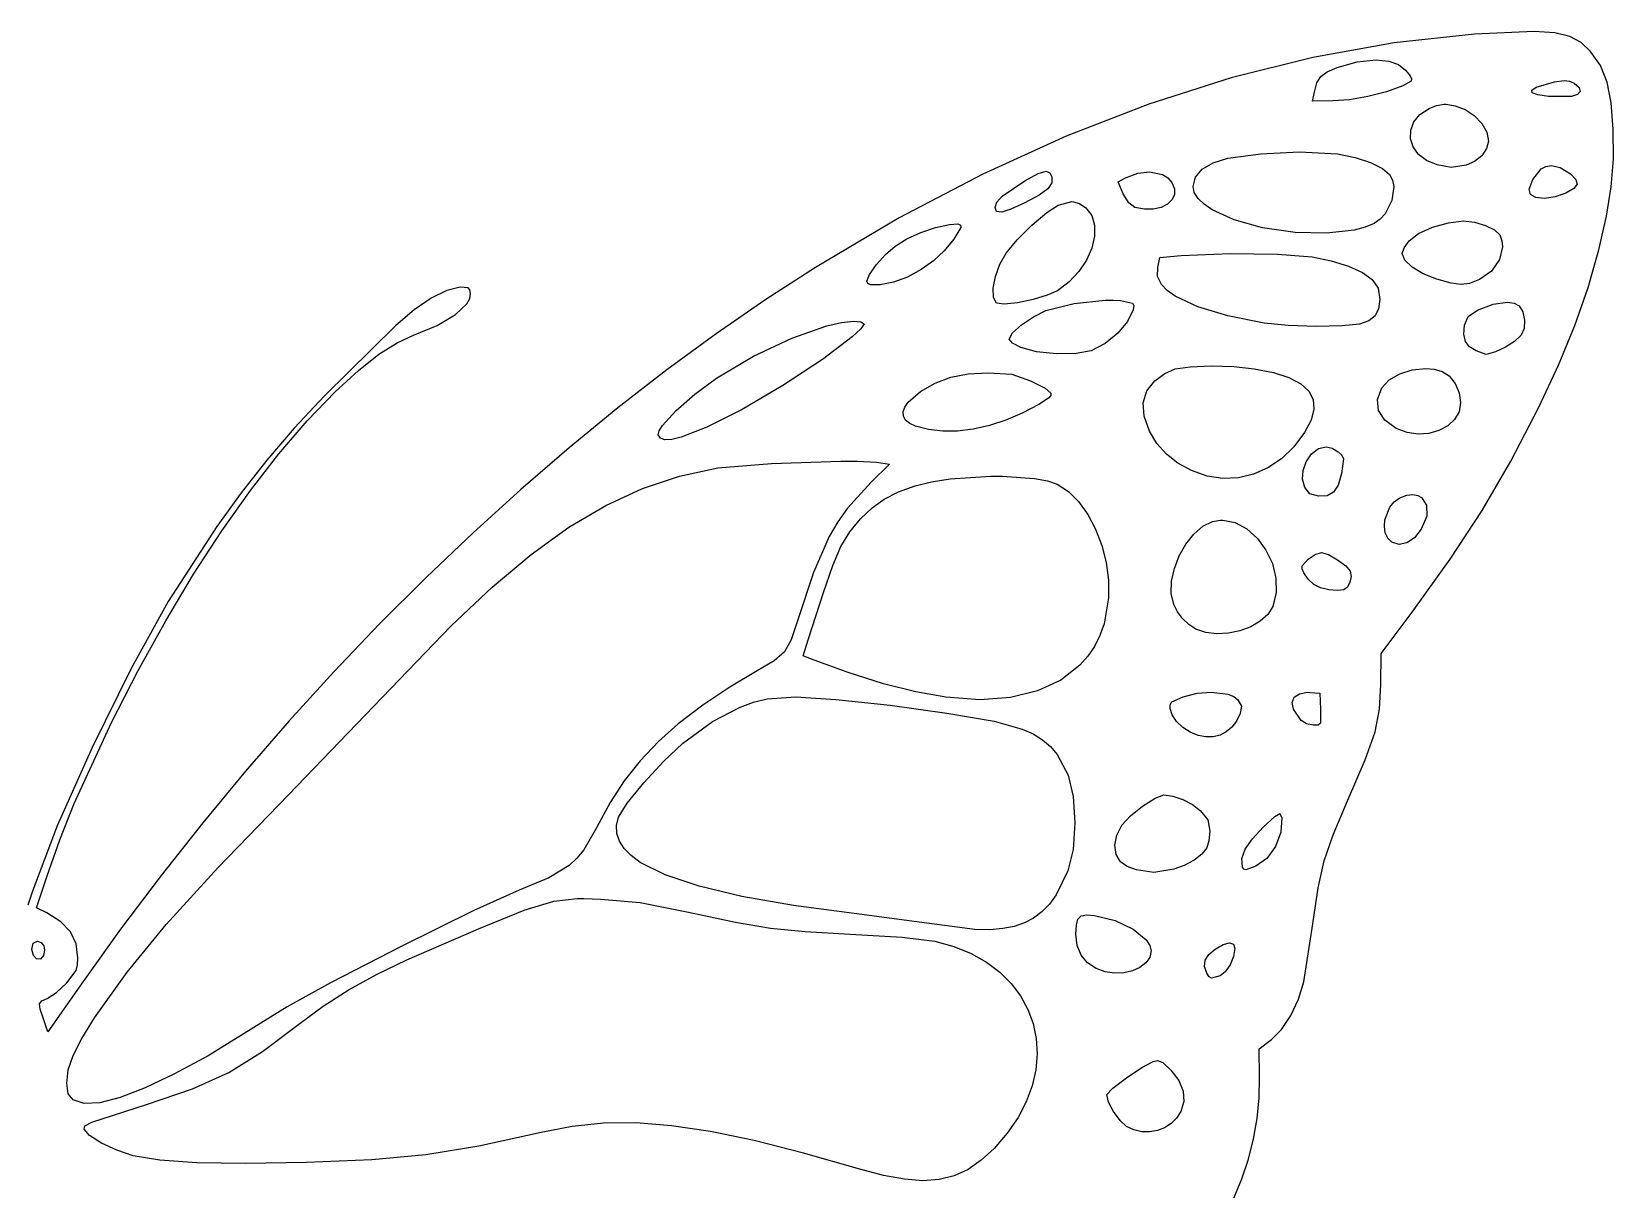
# Model space of a CAD drawing. Extents: x -58 to 268, y 39 to 258.
# Drawn here: x 107.9 to 268.1, y 140.3 to 257.6 of the extents above; entities that cross this region are included whole.
import ezdxf

# ---------------------------------------------------------------- set-up
doc = ezdxf.new("R2010")
doc.units = 0

msp = doc.modelspace()

# ---------------------------------------------------------------- linework, layer by layer
at = {"layer": 'Layer 1'}
for p, q in [((245.880626, 256.414482), (237.665798, 254.942786)), ((254.022152, 257.286327), (245.880626, 256.414482)), ((260.054652, 257.559729), (254.022152, 257.286327)), ((262.161879, 257.43643), (260.054652, 257.559729)), ((263.677884, 257.078432), (262.161879, 257.43643)), ((264.813227, 256.453964), (263.677884, 257.078432)), ((265.778471, 255.531257), (264.813227, 256.453964)), ((237.665798, 254.942786), (229.385823, 252.874113)), ((242.121482, 254.506739), (244.056179, 254.702229)), ((244.056179, 254.702229), (245.346382, 254.584525)), ((244.056179, 254.702229), (244.056179, 254.702229)), ((266.763747, 254.131117), (265.778471, 255.531257)), ((238.449515, 253.009526), (239.090997, 253.480834)), ((239.090997, 253.480834), (240.122707, 253.934938)), ((240.122707, 253.934938), (242.121482, 254.506739)), ((245.346382, 254.584525), (246.313957, 254.225979)), ((246.313957, 254.225979), (247.035887, 253.658918)), ((247.035887, 253.658918), (247.513402, 253.088271)), ((247.513402, 253.088271), (247.643356, 252.76943)), ((267.442446, 252.45679), (266.763747, 254.131117)), ((229.385823, 252.874113), (221.048859, 250.211336)), ((237.609166, 250.521813), (237.803193, 251.439035)), ((237.803193, 251.439035), (238.06475, 252.376949)), ((238.06475, 252.376949), (238.449515, 253.009526)), ((245.092279, 251.45843), (243.232738, 250.980956)), ((246.763749, 252.056396), (245.092279, 251.45843)), ((247.593852, 252.532503), (246.763749, 252.056396)), ((247.643356, 252.76943), (247.593852, 252.532503)), ((259.832729, 251.630811), (260.254549, 251.931629)), ((259.842985, 251.35966), (259.832729, 251.630811)), ((260.254549, 251.931629), (262.127221, 252.488549)), ((262.127221, 252.488549), (263.079721, 252.612021)), ((263.079721, 252.612021), (263.64181, 252.548747)), ((263.079721, 252.612021), (263.079721, 252.612021)), ((263.64181, 252.548747), (264.111596, 252.329799)), ((264.111596, 252.329799), (264.606933, 251.891796)), ((264.719195, 251.496789), (264.457103, 251.185354)), ((264.606933, 251.891796), (264.719195, 251.496789)), ((267.860217, 250.355166), (267.442446, 252.45679)), ((221.048859, 250.211336), (212.663062, 246.95733)), ((239.672916, 250.539452), (237.609166, 250.521813)), ((241.365994, 250.661967), (239.672916, 250.539452)), ((243.232738, 250.980956), (241.365994, 250.661967)), ((249.418402, 249.789799), (250.186467, 250.094668)), ((250.186467, 250.094668), (250.935346, 250.213132)), ((250.935346, 250.213132), (251.155832, 250.213132)), ((250.935346, 250.213132), (250.935346, 250.213132)), ((251.155832, 250.213132), (252.058586, 250.059217)), ((252.058586, 250.059217), (253.069652, 249.657507)), ((260.427163, 251.151563), (259.842985, 251.35966)), ((261.501823, 251.002625), (260.427163, 251.151563)), ((263.829374, 250.998063), (261.501823, 251.002625)), ((264.457103, 251.185354), (263.829374, 250.998063)), ((268.062707, 247.673132), (267.860217, 250.355166)), ((247.564022, 247.575444), (247.879604, 248.409329)), ((247.879604, 248.409329), (248.495276, 249.164844)), ((248.495276, 249.164844), (249.418402, 249.789799)), ((253.069652, 249.657507), (253.996394, 249.051664)), ((253.996394, 249.051664), (254.746951, 248.257069)), ((254.746951, 248.257069), (255.249761, 247.368943)), ((212.663062, 246.95733), (204.236588, 243.114968)), ((247.541168, 246.715382), (247.564022, 247.575444)), ((247.803681, 245.881331), (247.541168, 246.715382)), ((255.249761, 247.368943), (255.433263, 246.482507)), ((268.076769, 244.676945), (268.062707, 247.673132)), ((229.045485, 244.745077), (232.38412, 245.195318)), ((232.38412, 245.195318), (236.295068, 245.380077)), ((236.295068, 245.380077), (240.157985, 245.186049)), ((236.295068, 245.380077), (236.295068, 245.380077)), ((240.157985, 245.186049), (241.932064, 244.812168)), ((248.344197, 245.125483), (247.803681, 245.881331)), ((249.155354, 244.50003), (248.344197, 245.125483)), ((255.245367, 245.71807), (254.743324, 244.990315)), ((255.433263, 246.482507), (255.245367, 245.71807)), ((209.856279, 243.188074), (210.665763, 243.42216)), ((210.665763, 243.42216), (211.021046, 243.269872)), ((210.665763, 243.42216), (210.665763, 243.42216)), ((225.757382, 242.822729), (226.450819, 243.635344)), ((226.450819, 243.635344), (227.559645, 244.286245)), ((227.559645, 244.286245), (229.045485, 244.745077)), ((241.932064, 244.812168), (243.491548, 244.302352)), ((243.491548, 244.302352), (244.700552, 243.709627)), ((244.700552, 243.709627), (245.423193, 243.087021)), ((250.229791, 244.05716), (249.155354, 244.50003)), ((251.644383, 243.795993), (250.229791, 244.05716)), ((253.166666, 244.039521), (251.644383, 243.795993)), ((254.019602, 244.397909), (253.166666, 244.039521)), ((254.743324, 244.990315), (254.019602, 244.397909)), ((259.931179, 242.593132), (260.753508, 243.650794)), ((260.753508, 243.650794), (261.239892, 243.915601)), ((261.239892, 243.915601), (261.774443, 244.004243)), ((261.774443, 244.004243), (262.698891, 243.79473)), ((261.774443, 244.004243), (261.774443, 244.004243)), ((262.698891, 243.79473), (263.73236, 243.157577)), ((267.862436, 241.844941), (268.076769, 244.676945)), ((204.236588, 243.114968), (195.777593, 238.687125)), ((206.182384, 240.889006), (208.48736, 242.452021)), ((208.48736, 242.452021), (209.856279, 243.188074)), ((211.217993, 242.230827), (210.816134, 241.643728)), ((211.021046, 243.269872), (211.221388, 242.840077)), ((211.221388, 242.840077), (211.217993, 242.230827)), ((217.924166, 242.337368), (218.691457, 242.743063)), ((218.462152, 241.137924), (217.924166, 242.337368)), ((218.691457, 242.743063), (219.940579, 243.222229)), ((219.940579, 243.222229), (221.125624, 243.369243)), ((221.125624, 243.369243), (222.438294, 243.083581)), ((221.125624, 243.369243), (221.125624, 243.369243)), ((222.438294, 243.083581), (222.963066, 242.743897)), ((222.963066, 242.743897), (223.374582, 242.275632)), ((223.374582, 242.275632), (223.650655, 241.635335)), ((225.517707, 241.878757), (225.757382, 242.822729)), ((225.648302, 241.27051), (225.517707, 241.878757)), ((245.423193, 243.087021), (245.708649, 242.511866)), ((245.835672, 241.859082), (245.655402, 240.450505)), ((245.708649, 242.511866), (245.835672, 241.859082)), ((259.537507, 241.602444), (259.931179, 242.593132)), ((263.73236, 243.157577), (264.288629, 242.597179)), ((264.402749, 242.108893), (264.064817, 241.65547)), ((264.288629, 242.597179), (264.402749, 242.108893)), ((267.382232, 238.8733), (267.862436, 241.844941)), ((205.479929, 239.753271), (205.649368, 240.284595)), ((205.649368, 240.284595), (206.182384, 240.889006)), ((208.496179, 240.220702), (207.088572, 239.571507)), ((209.9356, 240.99996), (208.496179, 240.220702)), ((210.816134, 241.643728), (209.9356, 240.99996)), ((211.874027, 239.982577), (213.258679, 240.344174)), ((213.258679, 240.344174), (213.426249, 240.335354)), ((213.258679, 240.344174), (213.258679, 240.344174)), ((213.426249, 240.335354), (214.039237, 240.154046)), ((219.026906, 240.208548), (218.462152, 241.137924)), ((223.390276, 240.513981), (222.924296, 240.080658)), ((223.644141, 241.040163), (223.390276, 240.513981)), ((223.650655, 241.635335), (223.644141, 241.040163)), ((226.028215, 240.664857), (225.648302, 241.27051)), ((226.639652, 240.072584), (226.028215, 240.664857)), ((245.655402, 240.450505), (244.964358, 239.121054)), ((259.684235, 241.049729), (259.537507, 241.602444)), ((260.241099, 240.745023), (259.684235, 241.049729)), ((261.117218, 240.671863), (260.241099, 240.745023)), ((262.172019, 240.825118), (261.117218, 240.671863)), ((263.264929, 241.19966), (262.172019, 240.825118)), ((264.064817, 241.65547), (263.264929, 241.19966)), ((195.777593, 238.687125), (187.294235, 233.676674)), ((205.639116, 239.346961), (205.479929, 239.753271)), ((206.155774, 239.283316), (205.639116, 239.346961)), ((207.088572, 239.571507), (206.155774, 239.283316)), ((209.209097, 237.964285), (210.715326, 239.241855)), ((210.715326, 239.241855), (211.874027, 239.982577)), ((214.039237, 240.154046), (214.652152, 239.726813)), ((214.652152, 239.726813), (215.262486, 238.94028)), ((215.262486, 238.94028), (215.555668, 237.956053)), ((219.643957, 239.753271), (219.026906, 240.208548)), ((220.606033, 239.576499), (219.643957, 239.753271)), ((221.496938, 239.58805), (220.606033, 239.576499)), ((222.281438, 239.764058), (221.496938, 239.58805)), ((222.924296, 240.080658), (222.281438, 239.764058)), ((227.464814, 239.504481), (226.639652, 240.072584)), ((229.685134, 238.483935), (227.464814, 239.504481)), ((244.964358, 239.121054), (244.452912, 238.567177)), ((266.598679, 235.458202), (267.382232, 238.8733)), ((196.536355, 236.559389), (197.960354, 237.206292)), ((197.960354, 237.206292), (199.455409, 237.713369)), ((199.455409, 237.713369), (200.858541, 238.015841)), ((200.858541, 238.015841), (201.696388, 238.077577)), ((202.015449, 237.705807), (201.290693, 236.525354)), ((201.696388, 238.077577), (201.991882, 237.975185)), ((201.696388, 238.077577), (201.696388, 238.077577)), ((201.991882, 237.975185), (202.015449, 237.705807)), ((207.716826, 236.483187), (209.209097, 237.964285)), ((215.555668, 237.956053), (215.552373, 236.835254)), ((232.546804, 237.689521), (229.685134, 238.483935)), ((235.864769, 237.212011), (232.546804, 237.689521)), ((239.060659, 237.134764), (235.864769, 237.212011)), ((241.824048, 237.445139), (239.060659, 237.134764)), ((242.946548, 237.741734), (241.824048, 237.445139)), ((243.844513, 238.130493), (242.946548, 237.741734)), ((244.452912, 238.567177), (243.844513, 238.130493)), ((247.407568, 236.384243), (248.351412, 237.106276)), ((248.351412, 237.106276), (249.770957, 237.748999)), ((249.770957, 237.748999), (251.38464, 238.209849)), ((251.38464, 238.209849), (252.910902, 238.386257)), ((252.910902, 238.386257), (254.009497, 238.259432)), ((252.910902, 238.386257), (252.910902, 238.386257)), ((254.009497, 238.259432), (255.118701, 237.92973)), ((255.118701, 237.92973), (256.039022, 237.473309)), ((256.039022, 237.473309), (256.570971, 236.966327)), ((194.384923, 234.996747), (195.346388, 235.837438)), ((195.346388, 235.837438), (196.536355, 236.559389)), ((201.290693, 236.525354), (200.336492, 235.375336)), ((206.599999, 235.131882), (207.716826, 236.483187)), ((215.273273, 235.639002), (214.739041, 234.428419)), ((215.552373, 236.835254), (215.273273, 235.639002)), ((246.684374, 235.096604), (246.896114, 235.649659)), ((246.896114, 235.649659), (247.407568, 236.384243)), ((256.849508, 235.749184), (256.541321, 234.466255)), ((256.570971, 236.966327), (256.788931, 236.377662)), ((256.788931, 236.377662), (256.849508, 235.749184)), ((265.508784, 231.635977), (266.598679, 235.458202)), ((192.770695, 232.9767), (193.463063, 233.963661)), ((193.463063, 233.963661), (194.384923, 234.996747)), ((199.235328, 234.353042), (197.991066, 233.462199)), ((200.336492, 235.375336), (199.235328, 234.353042)), ((205.506465, 232.752544), (205.965044, 233.994852)), ((205.965044, 233.994852), (206.599999, 235.131882)), ((214.739041, 234.428419), (213.970352, 233.264624)), ((221.963471, 233.685493), (222.148679, 234.673271)), ((222.148679, 234.673271), (224.327082, 234.902577)), ((224.327082, 234.902577), (229.28361, 235.105424)), ((229.28361, 235.105424), (234.088911, 235.032013)), ((229.28361, 235.105424), (229.28361, 235.105424)), ((234.088911, 235.032013), (237.573888, 234.761466)), ((237.573888, 234.761466), (239.520167, 234.351303)), ((239.520167, 234.351303), (241.253892, 233.800441)), ((246.962212, 234.418919), (246.684374, 235.096604)), ((247.71778, 233.700118), (246.962212, 234.418919)), ((256.541321, 234.466255), (255.732021, 233.304473)), ((187.294235, 233.676674), (182.263671, 230.42721)), ((192.497707, 232.274382), (192.770695, 232.9767)), ((192.598116, 232.060354), (192.497707, 232.274382)), ((196.607568, 232.706535), (195.181746, 232.172003)), ((197.991066, 233.462199), (196.607568, 232.706535)), ((205.272743, 231.575425), (205.506465, 232.752544)), ((212.987877, 232.208738), (211.812291, 231.321882)), ((213.970352, 233.264624), (212.987877, 232.208738)), ((221.934829, 232.744588), (221.963471, 233.685493)), ((222.325068, 231.939243), (221.934829, 232.744588)), ((241.253892, 233.800441), (242.664559, 233.150213)), ((242.664559, 233.150213), (243.641666, 232.441952)), ((243.641666, 232.441952), (244.265221, 231.566556)), ((248.834179, 233.026922), (247.71778, 233.700118)), ((250.194513, 232.486049), (248.834179, 233.026922)), ((251.640311, 232.079298), (250.194513, 232.486049)), ((254.507221, 232.450771), (253.521501, 232.064164)), ((255.732021, 233.304473), (254.507221, 232.450771)), ((149.964121, 231.349736), (148.384479, 230.570011)), ((151.33736, 231.683479), (149.964121, 231.349736)), ((152.132364, 231.619652), (151.33736, 231.683479)), ((152.285792, 231.406997), (152.132364, 231.619652)), ((152.360416, 231.022021), (152.285792, 231.406997)), ((152.297002, 230.533131), (152.360416, 231.022021)), ((192.878657, 231.929514), (192.598116, 232.060354)), ((193.856056, 231.904192), (192.878657, 231.929514)), ((195.181746, 232.172003), (193.856056, 231.904192)), ((205.31236, 230.633966), (205.272743, 231.575425)), ((205.629165, 230.064265), (205.31236, 230.633966)), ((210.767882, 230.853966), (209.319079, 230.418739)), ((211.812291, 231.321882), (210.767882, 230.853966)), ((222.898794, 231.338565), (222.325068, 231.939243)), ((223.711752, 230.758669), (222.898794, 231.338565)), ((225.991152, 229.685094), (223.711752, 230.758669)), ((244.265221, 231.566556), (244.426596, 230.413479)), ((252.657586, 231.939505), (251.640311, 232.079298)), ((253.521501, 232.064164), (252.657586, 231.939505)), ((264.159909, 227.780798), (265.508784, 231.635977)), ((146.651885, 229.376881), (144.819791, 227.802924)), ((148.384479, 230.570011), (146.651885, 229.376881)), ((150.837762, 228.897702), (152.010278, 230.00749)), ((152.010278, 230.00749), (152.297002, 230.533131)), ((182.263671, 230.42721), (177.24534, 226.96809)), ((206.397152, 229.946049), (205.629165, 230.064265)), ((207.763098, 230.091125), (206.397152, 229.946049)), ((209.319079, 230.418739), (207.763098, 230.091125)), ((209.375105, 228.689654), (210.621666, 229.302229)), ((210.621666, 229.302229), (213.48815, 230.034549)), ((213.48815, 230.034549), (216.636527, 230.378202)), ((216.636527, 230.378202), (217.421457, 230.378202)), ((216.636527, 230.378202), (216.636527, 230.378202)), ((217.421457, 230.378202), (218.188749, 230.316466)), ((218.188749, 230.316466), (219.402865, 230.049259)), ((219.449929, 229.390424), (218.902298, 228.194273)), ((219.402865, 230.049259), (219.519907, 229.807069)), ((219.519907, 229.807069), (219.449929, 229.390424)), ((229.034837, 228.76625), (225.991152, 229.685094)), ((244.314729, 229.471734), (243.958509, 228.77159)), ((244.426596, 230.413479), (244.314729, 229.471734)), ((253.389695, 228.713153), (254.313193, 229.363966)), ((254.313193, 229.363966), (255.901484, 229.966475)), ((255.901484, 229.966475), (257.347082, 230.148896)), ((257.347082, 230.148896), (258.038645, 230.04619)), ((257.347082, 230.148896), (257.347082, 230.148896)), ((258.038645, 230.04619), (258.537707, 229.778479)), ((258.537707, 229.778479), (258.915835, 229.168055)), ((258.915835, 229.168055), (259.085306, 228.335995)), ((144.819791, 227.802924), (137.57706, 220.680939)), ((146.592499, 226.806327), (148.984593, 227.79615)), ((148.984593, 227.79615), (150.837762, 228.897702)), ((184.908871, 226.521469), (188.442198, 227.766934)), ((188.442198, 227.766934), (189.928581, 228.107285)), ((189.928581, 228.107285), (191.148332, 228.226257)), ((191.899102, 227.463504), (191.020577, 226.642954)), ((191.148332, 228.226257), (191.901368, 228.151636)), ((191.148332, 228.226257), (191.148332, 228.226257)), ((192.215485, 227.970493), (191.899102, 227.463504)), ((191.901368, 228.151636), (192.215485, 227.970493)), ((207.252734, 227.038551), (208.166441, 227.868326)), ((208.166441, 227.868326), (209.375105, 228.689654)), ((218.902298, 228.194273), (217.916087, 227.011367)), ((232.714374, 228.049868), (229.034837, 228.76625)), ((235.156186, 227.808779), (232.714374, 228.049868)), ((237.995919, 227.706683), (235.156186, 227.808779)), ((240.613612, 227.749721), (237.995919, 227.706683)), ((242.389304, 227.944035), (240.613612, 227.749721)), ((243.32701, 228.27503), (242.389304, 227.944035)), ((243.958509, 228.77159), (243.32701, 228.27503)), ((252.93625, 226.902651), (253.016735, 227.829382)), ((253.016735, 227.829382), (253.389695, 228.713153)), ((259.031689, 227.484345), (258.740554, 226.815146)), ((259.085306, 228.335995), (259.031689, 227.484345)), ((262.511269, 223.784547), (264.159909, 227.780798)), ((143.09991, 224.886735), (144.927788, 226.058339)), ((144.927788, 226.058339), (146.592499, 226.806327)), ((177.24534, 226.96809), (172.24765, 223.30753)), ((181.027029, 224.688625), (184.908871, 226.521469)), ((191.020577, 226.642954), (188.00086, 224.35875)), ((206.891041, 226.400632), (207.252734, 227.038551)), ((207.24338, 226.008568), (206.891041, 226.400632)), ((208.090485, 225.553966), (207.24338, 226.008568)), ((216.634053, 225.981706), (215.198957, 225.245285)), ((217.916087, 227.011367), (216.634053, 225.981706)), ((253.094335, 226.182625), (252.93625, 226.902651)), ((253.504662, 225.637748), (253.094335, 226.182625)), ((258.066496, 226.188988), (257.146711, 225.59498)), ((258.740554, 226.815146), (258.066496, 226.188988)), ((141.038361, 223.241767), (143.09991, 224.886735)), ((177.275346, 222.46716), (181.027029, 224.688625)), ((188.00086, 224.35875), (184.003855, 221.713038)), ((209.684692, 225.141717), (208.090485, 225.553966)), ((211.706975, 224.939708), (209.684692, 225.141717)), ((213.698131, 224.967657), (211.706975, 224.939708)), ((215.198957, 225.245285), (213.698131, 224.967657)), ((254.180902, 225.236466), (253.504662, 225.637748)), ((255.212777, 224.857229), (254.180902, 225.236466)), ((256.141904, 225.121576), (255.212777, 224.857229)), ((257.146711, 225.59498), (256.141904, 225.121576)), ((138.672638, 221.073688), (141.038361, 223.241767)), ((172.24765, 223.30753), (167.279009, 219.453747)), ((200.993975, 222.547913), (202.761942, 222.886485)), ((202.761942, 222.886485), (204.774374, 222.996327)), ((204.774374, 222.996327), (207.174885, 222.852307)), ((204.774374, 222.996327), (204.774374, 222.996327)), ((207.174885, 222.852307), (209.069443, 222.184938)), ((221.654791, 222.202577), (222.671266, 222.931492)), ((222.671266, 222.931492), (223.72736, 223.410841)), ((223.72736, 223.410841), (225.21996, 223.627255)), ((225.21996, 223.627255), (227.343332, 223.701882)), ((227.343332, 223.701882), (229.660392, 223.632247)), ((227.343332, 223.701882), (227.343332, 223.701882)), ((229.660392, 223.632247), (231.726596, 223.41966)), ((231.726596, 223.41966), (233.668518, 223.027069)), ((233.668518, 223.027069), (235.233318, 222.520506)), ((245.367232, 222.294795), (246.442913, 222.914567)), ((246.442913, 222.914567), (247.72311, 223.310636)), ((247.72311, 223.310636), (249.074443, 223.446118)), ((249.074443, 223.446118), (249.950119, 223.371775)), ((249.074443, 223.446118), (249.074443, 223.446118)), ((249.950119, 223.371775), (250.758957, 223.155077)), ((250.758957, 223.155077), (251.455643, 222.686342)), ((251.455643, 222.686342), (252.046719, 221.916687)), ((260.522082, 219.539104), (262.511269, 223.784547)), ((135.832219, 218.147348), (138.672638, 221.073688)), ((175.068782, 220.836818), (177.275346, 222.46716)), ((184.003855, 221.713038), (179.877082, 219.300979)), ((196.678335, 220.034046), (197.930485, 221.117785)), ((197.930485, 221.117785), (199.405236, 221.963913)), ((199.405236, 221.963913), (200.993975, 222.547913)), ((209.069443, 222.184938), (210.53739, 221.460155)), ((210.53739, 221.460155), (211.127157, 220.935249)), ((220.468914, 219.971607), (220.832638, 221.163948)), ((220.832638, 221.163948), (221.654791, 222.202577)), ((235.233318, 222.520506), (236.423011, 221.8976)), ((236.423011, 221.8976), (237.239613, 221.155983)), ((237.239613, 221.155983), (237.685139, 220.293284)), ((244.180676, 220.291808), (244.629443, 221.488202)), ((244.629443, 221.488202), (245.367232, 222.294795)), ((252.046719, 221.916687), (252.456935, 220.974682)), ((137.57706, 220.680939), (134.519392, 217.387125)), ((167.279009, 219.453747), (162.347825, 215.414958)), ((173.14956, 219.139506), (175.068782, 220.836818)), ((196.173038, 219.04172), (196.331805, 219.522414)), ((196.331805, 219.522414), (196.678335, 220.034046)), ((209.907291, 219.794868), (208.237507, 218.925065)), ((210.897529, 220.437669), (209.907291, 219.794868)), ((211.111093, 220.693827), (210.897529, 220.437669)), ((211.127157, 220.935249), (211.111093, 220.693827)), ((220.563632, 218.620341), (220.468914, 219.971607)), ((237.685139, 220.293284), (237.761604, 219.307135)), ((244.282415, 219.187183), (244.180676, 220.291808)), ((252.611041, 219.988896), (252.448615, 219.065007)), ((252.456935, 220.974682), (252.611041, 219.988896)), ((257.681079, 214.046567), (260.522082, 219.539104)), ((132.961894, 214.813292), (135.832219, 218.147348)), ((171.820384, 217.670657), (173.14956, 219.139506)), ((179.877082, 219.300979), (176.299426, 217.506309)), ((196.203085, 218.600047), (196.173038, 219.04172)), ((196.422993, 218.205481), (196.203085, 218.600047)), ((196.833814, 217.866107), (196.422993, 218.205481)), ((197.436596, 217.590007), (196.833814, 217.866107)), ((206.562095, 218.218279), (204.899717, 217.677886)), ((208.237507, 218.925065), (206.562095, 218.218279)), ((221.116804, 217.104938), (220.563632, 218.620341)), ((237.471024, 218.195166), (236.815416, 216.955007)), ((237.761604, 219.307135), (237.471024, 218.195166)), ((244.923676, 218.205603), (244.282415, 219.187183)), ((246.093471, 217.378341), (244.923676, 218.205603)), ((251.994468, 218.269869), (251.301278, 217.624476)), ((252.448615, 219.065007), (251.994468, 218.269869)), ((134.519392, 217.387125), (131.734408, 214.146318)), ((171.383957, 216.725702), (171.471658, 217.114228)), ((171.592034, 216.374357), (171.383957, 216.725702)), ((171.471658, 217.114228), (171.820384, 217.670657)), ((172.045762, 216.21603), (171.592034, 216.374357)), ((172.744252, 216.250392), (172.045762, 216.21603)), ((173.686619, 216.477113), (172.744252, 216.250392)), ((176.299426, 217.506309), (173.686619, 216.477113)), ((198.753838, 217.247783), (197.436596, 217.590007)), ((200.177435, 217.088836), (198.753838, 217.247783)), ((201.688723, 217.109788), (200.177435, 217.088836)), ((203.269039, 217.307264), (201.688723, 217.109788)), ((204.899717, 217.677886), (203.269039, 217.307264)), ((221.871727, 215.846996), (221.116804, 217.104938)), ((236.815416, 216.955007), (235.71681, 215.499145)), ((247.191683, 216.960153), (246.093471, 217.378341)), ((248.314249, 216.796664), (247.191683, 216.960153)), ((249.40849, 216.866882), (248.314249, 216.796664)), ((250.421726, 217.149816), (249.40849, 216.866882)), ((251.301278, 217.624476), (250.421726, 217.149816)), ((130.077956, 211.095438), (132.961894, 214.813292)), ((162.347825, 215.414958), (157.462505, 211.19938)), ((222.822848, 214.766936), (221.871727, 215.846996)), ((223.981485, 213.85487), (222.822848, 214.766936)), ((235.71681, 215.499145), (234.470475, 214.304015)), ((236.961183, 214.001498), (237.503332, 214.785424)), ((237.503332, 214.785424), (238.222091, 215.333338)), ((238.222091, 215.333338), (238.993818, 215.499799)), ((238.993818, 215.499799), (239.614032, 215.365246)), ((238.993818, 215.499799), (238.993818, 215.499799)), ((239.614032, 215.365246), (240.228541, 214.997091)), ((240.228541, 214.997091), (240.592185, 214.661949)), ((240.592185, 214.661949), (240.746485, 214.307755)), ((131.734408, 214.146318), (129.144771, 210.864682)), ((173.539104, 212.545253), (177.398818, 213.383132)), ((177.398818, 213.383132), (182.851451, 213.833887)), ((182.851451, 213.833887), (189.869513, 214.062229)), ((189.869513, 214.062229), (191.50111, 214.062229)), ((189.869513, 214.062229), (189.869513, 214.062229)), ((191.50111, 214.062229), (193.467846, 213.965216)), ((194.781943, 213.762368), (192.921041, 211.927924)), ((193.467846, 213.965216), (194.781943, 213.762368)), ((225.358957, 213.10091), (223.981485, 213.85487)), ((226.940868, 212.547036), (225.358957, 213.10091)), ((233.102641, 213.378409), (231.639535, 212.731117)), ((234.470475, 214.304015), (233.102641, 213.378409)), ((236.619846, 212.226123), (236.661682, 213.12252)), ((236.661682, 213.12252), (236.961183, 214.001498)), ((240.746485, 214.307755), (240.537221, 212.809868)), ((254.79, 209.06698), (257.681079, 214.046567)), ((169.776879, 211.28713), (173.539104, 212.545253)), ((192.921041, 211.927924), (190.534752, 209.285623)), ((195.686242, 210.934637), (197.401318, 211.548688)), ((197.401318, 211.548688), (199.045936, 211.95446)), ((199.045936, 211.95446), (200.937902, 212.255266)), ((200.937902, 212.255266), (205.047777, 212.536466)), ((205.047777, 212.536466), (206.211943, 212.536466)), ((205.047777, 212.536466), (205.047777, 212.536466)), ((206.211943, 212.536466), (209.48037, 212.307712)), ((209.48037, 212.307712), (210.78318, 212.060907)), ((210.78318, 212.060907), (211.768193, 211.725077)), ((211.768193, 211.725077), (212.895831, 211.000049)), ((228.53242, 212.30664), (226.940868, 212.547036)), ((230.107385, 212.37093), (228.53242, 212.30664)), ((231.639535, 212.731117), (230.107385, 212.37093)), ((236.850693, 211.389938), (236.619846, 212.226123)), ((237.358881, 210.740872), (236.850693, 211.389938)), ((240.20435, 211.634152), (239.753218, 210.904087)), ((240.537221, 212.809868), (240.20435, 211.634152)), ((129.144771, 210.864682), (126.673145, 207.448385)), ((127.196697, 207.017702), (130.077956, 211.095438)), ((157.462505, 211.19938), (152.631458, 206.815231)), ((166.054593, 209.571157), (169.776879, 211.28713)), ((193.018557, 209.333013), (194.262135, 210.217829)), ((194.262135, 210.217829), (195.686242, 210.934637)), ((212.895831, 211.000049), (213.935367, 209.964783)), ((213.935367, 209.964783), (214.86268, 208.67245)), ((238.217707, 210.507993), (237.358881, 210.740872)), ((239.114209, 210.551445), (238.217707, 210.507993)), ((239.753218, 210.904087), (239.114209, 210.551445)), ((245.451556, 209.398549), (245.892262, 209.933552)), ((245.892262, 209.933552), (246.446249, 210.331604)), ((246.446249, 210.331604), (247.156333, 210.606001)), ((247.156333, 210.606001), (247.786804, 210.675563)), ((247.786804, 210.675563), (248.270372, 210.583541)), ((247.786804, 210.675563), (247.786804, 210.675563)), ((248.270372, 210.583541), (248.667521, 210.36129)), ((248.667521, 210.36129), (249.159553, 209.588421)), ((162.314699, 207.35973), (166.054593, 209.571157)), ((190.534752, 209.285623), (189.561084, 207.914449)), ((190.769062, 206.910057), (191.845068, 208.214938)), ((191.845068, 208.214938), (193.018557, 209.333013)), ((214.86268, 208.67245), (215.653649, 207.176219)), ((244.94266, 208.10029), (245.451556, 209.398549)), ((249.176877, 208.481588), (248.633471, 207.165424)), ((249.159553, 209.588421), (249.176877, 208.481588)), ((251.559094, 204.131007), (254.79, 209.06698)), ((126.673145, 207.448385), (121.774582, 199.836466)), ((124.334409, 202.604), (127.196697, 207.017702)), ((152.631458, 206.815231), (147.863092, 202.270725)), ((158.499646, 204.615243), (162.314699, 207.35973)), ((189.561084, 207.914449), (188.686437, 206.420599)), ((189.875083, 205.413857), (190.769062, 206.910057)), ((215.653649, 207.176219), (216.284153, 205.529259)), ((224.789872, 205.647502), (225.597009, 206.67107)), ((225.597009, 206.67107), (226.512343, 207.45976)), ((226.512343, 207.45976), (227.502082, 207.941535)), ((227.502082, 207.941535), (228.287013, 208.082646)), ((228.287013, 208.082646), (228.551596, 208.082646)), ((228.287013, 208.082646), (228.287013, 208.082646)), ((228.551596, 208.082646), (229.801479, 207.832652)), ((229.801479, 207.832652), (230.979153, 207.192881)), ((230.979153, 207.192881), (232.032096, 206.237706)), ((244.89081, 207.428335), (244.94266, 208.10029)), ((244.984917, 206.802029), (244.89081, 207.428335)), ((245.23315, 206.267022), (244.984917, 206.802029)), ((248.633471, 207.165424), (247.940022, 206.297287)), ((188.686437, 206.420599), (187.092316, 202.796893)), ((189.03785, 203.477139), (189.875083, 205.413857)), ((216.284153, 205.529259), (216.730071, 203.78474)), ((224.124721, 204.461093), (224.789872, 205.647502)), ((232.032096, 206.237706), (232.907782, 205.041497)), ((232.907782, 205.041497), (233.55369, 203.678627)), ((245.643679, 205.868966), (245.23315, 206.267022)), ((246.389662, 205.624427), (245.643679, 205.868966)), ((247.173598, 205.775411), (246.389662, 205.624427)), ((247.940022, 206.297287), (247.173598, 205.775411)), ((154.551887, 201.300091), (158.499646, 204.615243)), ((188.132082, 200.850702), (189.03785, 203.477139)), ((216.730071, 203.78474), (216.967282, 201.995831)), ((223.635348, 203.183879), (224.124721, 204.461093)), ((233.55369, 203.678627), (233.917294, 202.223466)), ((236.576774, 203.143781), (236.584823, 203.451988)), ((236.584823, 203.451988), (237.185832, 204.131535)), ((237.185832, 204.131535), (237.898515, 204.605355)), ((237.898515, 204.605355), (238.517568, 204.801813)), ((238.517568, 204.801813), (239.228772, 204.589938)), ((238.517568, 204.801813), (238.517568, 204.801813)), ((239.228772, 204.589938), (240.148216, 204.080271)), ((240.148216, 204.080271), (240.982146, 203.461739)), ((240.982146, 203.461739), (241.436804, 202.923271)), ((247.69861, 198.769313), (251.559094, 204.131007)), ((121.507386, 197.878247), (124.334409, 202.604)), ((147.863092, 202.270725), (143.165813, 197.574082)), ((187.092316, 202.796893), (185.46861, 197.878549)), ((216.967282, 201.995831), (216.971666, 200.215702)), ((223.319092, 200.645188), (223.355541, 201.887899)), ((223.355541, 201.887899), (223.635348, 203.183879)), ((233.917294, 202.223466), (233.946072, 200.750385)), ((236.727221, 202.738063), (236.576774, 203.143781)), ((237.164753, 202.095339), (236.727221, 202.738063)), ((237.750277, 201.565077), (237.164753, 202.095339)), ((241.40818, 201.788289), (241.155824, 201.296014)), ((241.516097, 202.374009), (241.40818, 201.788289)), ((241.436804, 202.923271), (241.516097, 202.374009)), ((150.413873, 197.376668), (154.551887, 201.300091)), ((186.562221, 195.973549), (188.132082, 200.850702)), ((216.971666, 200.215702), (216.510007, 197.581669)), ((223.559791, 199.527785), (223.319092, 200.645188)), ((233.946072, 200.750385), (233.587499, 199.333757)), ((238.431226, 201.245669), (237.750277, 201.565077)), ((239.266794, 201.031247), (238.431226, 201.245669)), ((240.106985, 200.949244), (239.266794, 201.031247)), ((240.801804, 201.027091), (240.106985, 200.949244)), ((241.155824, 201.296014), (240.801804, 201.027091)), ((121.774582, 199.836466), (118.015881, 193.059372)), ((223.932355, 198.799603), (223.559791, 199.527785)), ((224.46389, 198.108788), (223.932355, 198.799603)), ((233.587499, 199.333757), (233.082669, 198.532819)), ((244.576527, 194.580077), (247.69861, 198.769313)), ((118.731921, 192.864361), (121.507386, 197.878247)), ((143.165813, 197.574082), (138.548031, 192.733517)), ((146.028054, 192.807368), (150.413873, 197.376668)), ((185.46861, 197.878549), (184.832611, 195.971023)), ((216.510007, 197.581669), (216.082481, 196.396471)), ((225.10341, 197.51011), (224.46389, 198.108788)), ((225.799929, 197.058341), (225.10341, 197.51011)), ((226.809223, 196.700205), (225.799929, 197.058341)), ((231.362218, 197.28363), (230.270244, 196.871393)), ((232.320301, 197.843441), (231.362218, 197.28363)), ((233.082669, 198.532819), (232.320301, 197.843441)), ((184.832611, 195.971023), (184.151764, 194.755284)), ((186.033054, 194.333132), (186.562221, 195.973549)), ((216.082481, 196.396471), (215.529033, 195.302333)), ((227.931923, 196.561674), (226.809223, 196.700205)), ((229.106204, 196.624739), (227.931923, 196.561674)), ((230.270244, 196.871393), (229.106204, 196.624739)), ((183.108489, 193.837793), (181.385207, 192.825007)), ((184.151764, 194.755284), (183.108489, 193.837793)), ((186.791527, 194.042091), (186.033054, 194.333132)), ((190.6069, 192.638466), (186.791527, 194.042091)), ((214.85357, 194.30164), (214.060002, 193.39678)), ((215.529033, 195.302333), (214.85357, 194.30164)), ((244.541249, 191.431535), (244.576527, 194.580077)), ((118.015881, 193.059372), (114.067207, 185.054376)), ((116.024304, 187.586257), (118.731921, 192.864361)), ((133.936596, 180.248479), (146.028054, 192.807368)), ((138.548031, 192.733517), (134.018152, 187.757248)), ((181.385207, 192.825007), (178.622985, 191.184101)), ((194.170254, 191.517565), (190.6069, 192.638466)), ((214.060002, 193.39678), (212.134175, 191.884101)), ((178.622985, 191.184101), (175.88756, 189.336908)), ((197.468394, 190.684378), (194.170254, 191.517565)), ((200.488124, 190.143896), (197.468394, 190.684378)), ((209.782814, 190.783385), (207.037177, 190.113719)), ((212.134175, 191.884101), (209.782814, 190.783385)), ((225.935955, 190.545826), (227.387429, 190.646604)), ((227.387429, 190.646604), (229.030576, 190.445564)), ((227.387429, 190.646604), (227.387429, 190.646604)), ((236.311206, 190.509894), (237.106457, 190.646604)), ((237.106457, 190.646604), (237.353402, 190.637785)), ((237.106457, 190.646604), (237.106457, 190.646604)), ((237.353402, 190.637785), (238.358818, 190.549591)), ((244.411228, 188.942171), (244.541249, 191.431535)), ((175.88756, 189.336908), (173.407261, 187.447827)), ((176.872183, 187.677221), (179.66616, 189.157866)), ((179.66616, 189.157866), (181.033961, 189.643293)), ((181.033961, 189.643293), (182.413462, 189.97177)), ((182.413462, 189.97177), (185.301041, 190.196813)), ((185.301041, 190.196813), (189.362544, 189.936173)), ((185.301041, 190.196813), (185.301041, 190.196813)), ((189.362544, 189.936173), (194.848018, 189.337025)), ((194.848018, 189.337025), (200.578267, 188.546)), ((203.928527, 189.894193), (200.488124, 190.143896)), ((207.037177, 190.113719), (203.928527, 189.894193)), ((223.198193, 189.006188), (223.205642, 189.38745)), ((223.409038, 188.370459), (223.198193, 189.006188)), ((223.205642, 189.38745), (223.379708, 189.670573)), ((223.379708, 189.670573), (224.529929, 190.205632)), ((224.529929, 190.205632), (225.935955, 190.545826)), ((229.030576, 190.445564), (229.646513, 190.21029)), ((229.646513, 190.21029), (230.059721, 189.888132)), ((230.059721, 189.888132), (230.411606, 189.229182)), ((230.411606, 189.229182), (230.280207, 188.49466)), ((235.540346, 189.602137), (235.768871, 190.141375)), ((235.686527, 188.953271), (235.540346, 189.602137)), ((235.768871, 190.141375), (236.311206, 190.509894)), ((238.358818, 190.549591), (238.438193, 188.926813)), ((112.247248, 179.39886), (116.024304, 187.586257)), ((134.018152, 187.757248), (129.584586, 182.65349)), ((173.407261, 187.447827), (171.410416, 185.681257)), ((173.844582, 185.451952), (176.872183, 187.677221)), ((200.578267, 188.546), (205.374096, 187.709729)), ((205.374096, 187.709729), (208.211459, 186.930001)), ((223.863349, 187.708503), (223.409038, 188.370459)), ((224.494405, 187.097872), (223.863349, 187.708503)), ((229.90959, 187.7289), (229.441061, 187.105941)), ((230.280207, 188.49466), (229.90959, 187.7289)), ((236.462638, 187.797924), (235.686527, 188.953271)), ((237.004763, 187.449115), (236.462638, 187.797924)), ((237.706179, 187.304035), (237.004763, 187.449115)), ((238.41002, 187.507422), (238.176831, 187.329593)), ((238.438193, 188.926813), (238.41002, 187.507422)), ((243.946455, 186.647505), (244.411228, 188.942171)), ((208.211459, 186.930001), (209.331713, 186.436365)), ((209.331713, 186.436365), (210.283746, 185.850882)), ((210.283746, 185.850882), (211.090606, 185.156552)), ((225.235485, 186.616118), (224.494405, 187.097872)), ((226.043327, 186.288856), (225.235485, 186.616118)), ((226.82416, 186.131084), (226.043327, 186.288856)), ((227.566168, 186.138355), (226.82416, 186.131084)), ((228.257532, 186.30622), (227.566168, 186.138355)), ((228.886435, 186.630232), (228.257532, 186.30622)), ((229.441061, 187.105941), (228.886435, 186.630232)), ((238.176831, 187.329593), (237.706179, 187.304035)), ((242.934617, 183.801365), (243.946455, 186.647505)), ((114.067207, 185.054376), (110.532638, 177.109262)), ((171.410416, 185.681257), (169.530065, 183.696126)), ((171.94017, 183.684591), (173.844582, 185.451952)), ((211.090606, 185.156552), (211.77534, 184.336377)), ((211.77534, 184.336377), (212.870624, 182.250493)), ((129.584586, 182.65349), (125.255739, 177.430463)), ((169.530065, 183.696126), (167.934118, 181.684804)), ((169.908126, 181.495991), (171.94017, 183.684591)), ((241.163402, 179.657577), (242.934617, 183.801365)), ((167.934118, 181.684804), (166.504254, 179.482282)), ((168.217123, 179.422264), (169.908126, 181.495991)), ((212.870624, 182.250493), (213.382088, 180.093894)), ((110.784563, 175.720606), (112.247248, 179.39886)), ((126.801171, 172.866692), (133.936596, 180.248479)), ((166.504254, 179.482282), (165.122152, 176.923549)), ((167.335832, 177.999521), (168.217123, 179.422264)), ((213.382088, 180.093894), (213.54893, 177.417523)), ((220.420336, 179.131169), (221.672604, 179.925124)), ((221.672604, 179.925124), (222.563193, 180.248479)), ((222.563193, 180.248479), (223.472888, 180.121463)), ((222.563193, 180.248479), (222.563193, 180.248479)), ((223.472888, 180.121463), (224.483302, 179.778947)), ((224.483302, 179.778947), (225.457499, 179.278732)), ((239.701126, 176.214733), (241.163402, 179.657577)), ((167.147872, 177.158298), (167.335832, 177.999521)), ((218.303402, 177.188132), (219.174549, 178.130783)), ((219.174549, 178.130783), (220.420336, 179.131169)), ((225.457499, 179.278732), (226.258541, 178.678618)), ((226.258541, 178.678618), (227.02846, 177.728018)), ((232.626179, 176.994104), (233.810064, 178.085959)), ((233.810064, 178.085959), (234.319513, 178.387577)), ((234.319513, 178.387577), (234.495902, 177.937785)), ((234.319513, 178.387577), (234.319513, 178.387577)), ((234.495902, 177.937785), (234.403932, 176.474495)), ((110.532638, 177.109262), (108.016249, 170.511813)), ((125.255739, 177.430463), (121.04002, 172.096381)), ((165.122152, 176.923549), (163.827685, 174.691476)), ((167.181952, 176.348961), (167.147872, 177.158298)), ((167.438527, 175.571324), (167.181952, 176.348961)), ((213.54893, 177.417523), (213.37221, 174.7367)), ((217.619831, 175.159005), (217.810397, 176.187912)), ((217.810397, 176.187912), (218.303402, 177.188132)), ((227.02846, 177.728018), (227.211041, 176.597229)), ((227.211041, 176.597229), (227.128015, 175.605949)), ((231.526447, 175.82437), (232.626179, 176.994104)), ((234.403932, 176.474495), (233.868024, 175.039002)), ((238.792615, 173.569688), (239.701126, 176.214733)), ((109.497916, 172.064035), (110.784563, 175.720606)), ((163.827685, 174.691476), (163.13531, 173.836752)), ((167.918051, 174.825203), (167.438527, 175.571324)), ((168.620979, 174.110414), (167.918051, 174.825203)), ((213.37221, 174.7367), (212.852985, 172.566743)), ((217.735772, 174.220825), (217.619831, 175.159005)), ((226.928818, 174.886257), (226.421816, 174.264746)), ((227.128015, 175.605949), (226.928818, 174.886257)), ((230.47084, 173.806117), (230.805969, 174.757764)), ((230.805969, 174.757764), (231.526447, 175.82437)), ((233.868024, 175.039002), (232.993416, 173.826998)), ((162.348455, 173.104284), (160.298156, 171.850248)), ((163.13531, 173.836752), (162.348455, 173.104284)), ((169.547764, 173.426771), (168.620979, 174.110414)), ((172.074724, 172.15219), (169.547764, 173.426771)), ((218.162291, 173.492785), (217.735772, 174.220825)), ((218.864261, 173.02289), (218.162291, 173.492785)), ((219.785068, 172.654938), (218.864261, 173.02289)), ((224.628963, 173.12008), (223.559791, 172.734313)), ((225.619085, 173.653123), (224.628963, 173.12008)), ((226.421816, 174.264746), (225.619085, 173.653123)), ((230.527152, 172.981257), (230.47084, 173.806117)), ((230.646512, 172.73959), (230.527152, 172.981257)), ((231.885346, 173.034174), (230.849636, 172.666219)), ((232.993416, 173.826998), (231.885346, 173.034174)), ((238.194167, 170.855324), (238.792615, 173.569688)), ((108.430763, 168.818479), (109.497916, 172.064035)), ((121.04002, 172.096381), (116.945836, 166.659463)), ((121.569122, 167.125011), (126.801171, 172.866692)), ((160.298156, 171.850248), (157.290485, 170.617646)), ((175.502564, 170.999984), (172.074724, 172.15219)), ((212.852985, 172.566743), (211.656369, 170.147304)), ((221.566261, 172.389524), (219.785068, 172.654938)), ((223.559791, 172.734313), (221.566261, 172.389524)), ((230.849636, 172.666219), (230.646512, 172.73959)), ((108.016249, 170.511813), (107.548818, 169.100702)), ((157.290485, 170.617646), (152.713334, 168.548264)), ((160.797332, 169.499107), (163.173054, 169.76216)), ((163.173054, 169.76216), (163.834513, 169.76216)), ((163.173054, 169.76216), (163.173054, 169.76216)), ((163.834513, 169.76216), (165.545485, 169.700424)), ((179.834919, 169.968677), (175.502564, 170.999984)), ((185.075422, 169.056792), (179.834919, 169.968677)), ((211.656369, 170.147304), (210.972673, 169.200199)), ((237.662082, 167.204521), (238.194167, 170.855324)), ((109.471457, 168.298132), (108.430763, 168.818479)), ((110.889244, 167.407718), (109.471457, 168.298132)), ((152.713334, 168.548264), (145.411727, 164.952138)), ((153.186515, 166.706643), (157.805215, 168.586065)), ((157.805215, 168.586065), (160.797332, 169.499107)), ((165.545485, 169.700424), (169.533129, 169.347733)), ((169.533129, 169.347733), (174.435485, 168.395146)), ((174.435485, 168.395146), (179.190294, 167.372398)), ((191.227707, 168.262854), (185.075422, 169.056792)), ((198.565485, 167.283896), (191.227707, 168.262854)), ((210.21783, 168.415791), (209.381175, 167.784796)), ((210.972673, 169.200199), (210.21783, 168.415791)), ((111.871871, 166.37492), (110.889244, 167.407718)), ((116.945836, 166.659463), (112.981596, 161.127924)), ((117.614994, 162.302825), (121.569122, 167.125011)), ((145.931041, 163.544452), (153.186515, 166.706643)), ((179.190294, 167.372398), (182.747071, 166.761537)), ((182.747071, 166.761537), (186.240278, 166.409651)), ((203.416313, 166.643055), (198.565485, 167.283896)), ((204.935834, 166.603053), (203.416313, 166.643055)), ((206.273679, 166.719452), (204.935834, 166.603053)), ((207.419765, 166.945911), (206.273679, 166.719452)), ((208.452042, 167.297931), (207.419765, 166.945911)), ((209.381175, 167.784796), (208.452042, 167.297931)), ((213.664374, 166.137368), (213.707235, 167.074477)), ((213.707235, 167.074477), (213.86765, 167.6749)), ((213.86765, 167.6749), (214.202035, 167.996037)), ((214.202035, 167.996037), (214.766804, 168.095285)), ((214.766804, 168.095285), (215.542916, 168.033549)), ((214.766804, 168.095285), (214.766804, 168.095285)), ((215.542916, 168.033549), (217.634443, 167.533753)), ((217.634443, 167.533753), (219.475357, 166.655623)), ((219.475357, 166.655623), (220.785416, 165.573488)), ((236.74486, 161.321952), (237.662082, 167.204521)), ((107.972152, 164.593966), (108.087162, 165.257656)), ((108.087162, 165.257656), (108.527777, 165.431813)), ((108.527777, 165.431813), (108.908977, 165.309855)), ((108.527777, 165.431813), (108.527777, 165.431813)), ((108.908977, 165.309855), (109.154166, 164.98606)), ((109.154166, 164.98606), (109.236092, 164.523545)), ((112.443631, 165.166021), (111.871871, 166.37492)), ((112.628818, 163.747299), (112.443631, 165.166021)), ((145.411727, 164.952138), (138.177953, 161.234252)), ((186.240278, 166.409651), (190.804374, 166.163827)), ((190.804374, 166.163827), (196.066439, 165.833624)), ((196.066439, 165.833624), (199.385693, 165.449452)), ((199.385693, 165.449452), (201.309658, 164.916066)), ((213.799715, 165.009577), (213.664374, 166.137368)), ((214.19959, 164.035318), (213.799715, 165.009577)), ((220.785416, 165.573488), (221.153797, 165.010395)), ((221.153797, 165.010395), (221.284374, 164.461674)), ((227.749027, 164.646882), (228.572259, 165.112214)), ((228.572259, 165.112214), (229.204235, 165.281882)), ((229.204235, 165.281882), (229.608845, 165.148756)), ((229.204235, 165.281882), (229.204235, 165.281882)), ((229.608845, 165.148756), (229.751041, 164.717438)), ((108.111205, 164.001265), (107.972152, 164.593966)), ((108.43924, 163.655238), (108.111205, 164.001265)), ((108.822567, 163.626439), (108.43924, 163.655238)), ((109.127499, 163.985424), (108.822567, 163.626439)), ((109.236092, 164.523545), (109.127499, 163.985424)), ((112.589025, 163.032704), (112.628818, 163.747299)), ((142.924655, 162.116991), (145.931041, 163.544452)), ((201.309658, 164.916066), (203.048226, 164.204886)), ((203.048226, 164.204886), (204.596864, 163.331768)), ((214.84559, 163.243368), (214.19959, 164.035318)), ((221.141255, 163.801903), (220.74399, 163.235436)), ((221.284374, 164.461674), (221.141255, 163.801903)), ((226.69671, 162.874722), (226.761905, 163.50826)), ((226.761905, 163.50826), (227.113404, 164.100362)), ((227.113404, 164.100362), (227.749027, 164.646882)), ((229.615008, 163.893685), (229.265551, 163.042769)), ((229.751041, 164.717438), (229.615008, 163.893685)), ((111.49111, 161.224938), (112.427894, 162.467355)), ((112.427894, 162.467355), (112.589025, 163.032704)), ((114.313332, 157.679521), (117.614994, 162.302825)), ((140.07217, 160.547117), (142.924655, 162.116991)), ((204.596864, 163.331768), (205.951039, 162.312567)), ((205.951039, 162.312567), (207.106219, 161.163138)), ((215.719304, 162.662507), (214.84559, 163.243368)), ((216.630458, 162.344215), (215.719304, 162.662507)), ((217.576319, 162.212066), (216.630458, 162.344215)), ((218.508745, 162.250587), (217.576319, 162.212066)), ((219.379593, 162.444304), (218.508745, 162.250587)), ((220.140722, 162.777745), (219.379593, 162.444304)), ((220.74399, 163.235436), (220.140722, 162.777745)), ((226.919999, 162.203896), (226.69671, 162.874722)), ((227.145536, 161.836847), (226.919999, 162.203896)), ((227.377475, 161.682022), (227.145536, 161.836847)), ((228.278193, 161.921674), (227.377475, 161.682022)), ((228.790626, 162.330246), (228.278193, 161.921674)), ((229.265551, 163.042769), (228.790626, 162.330246)), ((109.515554, 159.646257), (110.442203, 160.253142)), ((112.981596, 161.127924), (109.577291, 156.259591)), ((110.442203, 160.253142), (111.49111, 161.224938)), ((138.177953, 161.234252), (133.804304, 158.799591)), ((137.445961, 158.877386), (140.07217, 160.547117)), ((207.106219, 161.163138), (208.057868, 159.899339)), ((236.195113, 159.561729), (236.74486, 161.321952)), ((108.735686, 159.10238), (108.959482, 159.392576)), ((108.804811, 158.568184), (108.735686, 159.10238)), ((109.127499, 157.582507), (108.804811, 158.568184)), ((108.959482, 159.392576), (109.515554, 159.646257)), ((133.804304, 158.799591), (125.791972, 153.84104)), ((135.118402, 157.150354), (137.445961, 158.877386)), ((208.057868, 159.899339), (208.801455, 158.537023)), ((235.41396, 157.91516), (236.195113, 159.561729)), ((109.577291, 156.259591), (109.127499, 157.582507)), ((113.004034, 155.591919), (114.313332, 157.679521)), ((131.321824, 154.258677), (135.118402, 157.150354)), ((208.801455, 158.537023), (209.332446, 157.092048)), ((209.332446, 157.092048), (209.646307, 155.580268)), ((234.475843, 156.514573), (235.41396, 157.91516)), ((112.133562, 153.874109), (113.004034, 155.591919)), ((209.646307, 155.580268), (209.738506, 154.01754)), ((232.220485, 154.548618), (233.455207, 155.492299)), ((233.455207, 155.492299), (234.475843, 156.514573)), ((111.649623, 152.403155), (112.133562, 153.874109)), ((125.791972, 153.84104), (122.397285, 151.995445)), ((127.911682, 152.158781), (131.321824, 154.258677)), ((209.738506, 154.01754), (209.604508, 152.419719)), ((232.264582, 151.638202), (232.220485, 154.548618)), ((111.499929, 151.056118), (111.649623, 152.403155)), ((124.215524, 150.493126), (127.911682, 152.158781)), ((209.604508, 152.419719), (209.239782, 150.802661)), ((218.772853, 151.605187), (220.33904, 152.658848)), ((220.33904, 152.658848), (221.478402, 153.269799)), ((221.478402, 153.269799), (221.910554, 153.366813)), ((221.910554, 153.366813), (222.479161, 153.160108)), ((221.910554, 153.366813), (221.910554, 153.366813)), ((222.479161, 153.160108), (223.286388, 152.379035)), ((223.286388, 152.379035), (224.086795, 151.32368)), ((111.63012, 149.972775), (111.499929, 151.056118)), ((119.429833, 150.580921), (116.904303, 149.60393)), ((122.397285, 151.995445), (119.429833, 150.580921)), ((209.239782, 150.802661), (208.639792, 149.182222)), ((216.786457, 149.909591), (217.386455, 150.543779)), ((217.386455, 150.543779), (218.772853, 151.605187)), ((224.086795, 151.32368), (224.520623, 150.269725)), ((232.217781, 149.563091), (232.264582, 151.638202)), ((112.12611, 149.362785), (111.63012, 149.972775)), ((113.237755, 148.988399), (112.12611, 149.362785)), ((114.835382, 149.070935), (113.237755, 148.988399)), ((116.904303, 149.60393), (114.835382, 149.070935)), ((119.560902, 148.904174), (124.215524, 150.493126)), ((208.639792, 149.182222), (207.800007, 147.574257)), ((216.97836, 149.134459), (216.786457, 149.909591)), ((217.47588, 148.178146), (216.97836, 149.134459)), ((224.586482, 149.223116), (224.282985, 148.189799)), ((224.520623, 150.269725), (224.586482, 149.223116)), ((232.009655, 147.481124), (232.217781, 149.563091)), ((114.016553, 147.105246), (119.560902, 148.904174)), ((207.800007, 147.574257), (206.715893, 145.994623)), ((218.131396, 147.278371), (217.47588, 148.178146)), ((223.859582, 147.519458), (223.303196, 146.970195)), ((224.282985, 148.189799), (223.859582, 147.519458)), ((231.645029, 145.409321), (232.009655, 147.481124)), ((113.254999, 146.399452), (113.316449, 146.726433)), ((113.788636, 145.768078), (113.254999, 146.399452)), ((113.316449, 146.726433), (114.016553, 147.105246)), ((114.992233, 145.001782), (113.788636, 145.768078)), ((159.521804, 146.073132), (153.208831, 144.695379)), ((162.653297, 146.676404), (159.521804, 146.073132)), ((165.823629, 147.000301), (162.653297, 146.676404)), ((169.142438, 147.032024), (165.823629, 147.000301)), ((172.719362, 146.758777), (169.142438, 147.032024)), ((176.664039, 146.167763), (172.719362, 146.758777)), ((181.086108, 145.246184), (176.664039, 146.167763)), ((206.715893, 145.994623), (205.382916, 144.459174)), ((218.797291, 146.672854), (218.131396, 147.278371)), ((219.542181, 146.324798), (218.797291, 146.672854)), ((220.328201, 146.146635), (219.542181, 146.324798)), ((221.12633, 146.130229), (220.328201, 146.146635)), ((221.907552, 146.267445), (221.12633, 146.130229)), ((222.642847, 146.550145), (221.907552, 146.267445)), ((223.303196, 146.970195), (222.642847, 146.550145)), ((116.56414, 144.264044), (114.992233, 145.001782)), ((118.202707, 143.718341), (116.56414, 144.264044)), ((153.208831, 144.695379), (147.836319, 143.817204)), ((186.095206, 143.981245), (181.086108, 145.246184)), ((205.382916, 144.459174), (204.07704, 143.251476)), ((231.128726, 143.364703), (231.645029, 145.409321)), ((120.899293, 143.262557), (118.202707, 143.718341)), ((124.661653, 142.997148), (120.899293, 143.262557)), ((129.586623, 142.918151), (124.661653, 142.997148)), ((135.771041, 143.021604), (129.586623, 142.918151)), ((142.368859, 143.304111), (135.771041, 143.021604)), ((147.836319, 143.817204), (142.368859, 143.304111)), ((191.800971, 142.360146), (186.095206, 143.981245)), ((204.07704, 143.251476), (202.745876, 142.327352)), ((230.465567, 141.364289), (231.128726, 143.364703)), ((194.193939, 141.724392), (191.800971, 142.360146)), ((196.301598, 141.331765), (194.193939, 141.724392)), ((198.167284, 141.189007), (196.301598, 141.331765)), ((199.834335, 141.302858), (198.167284, 141.189007)), ((201.346086, 141.680059), (199.834335, 141.302858)), ((202.745876, 142.327352), (201.346086, 141.680059)), ((229.660377, 139.425101), (230.465567, 141.364289))]:
    msp.add_line(p, q, dxfattribs=at)

doc.saveas('drawing.dxf')
